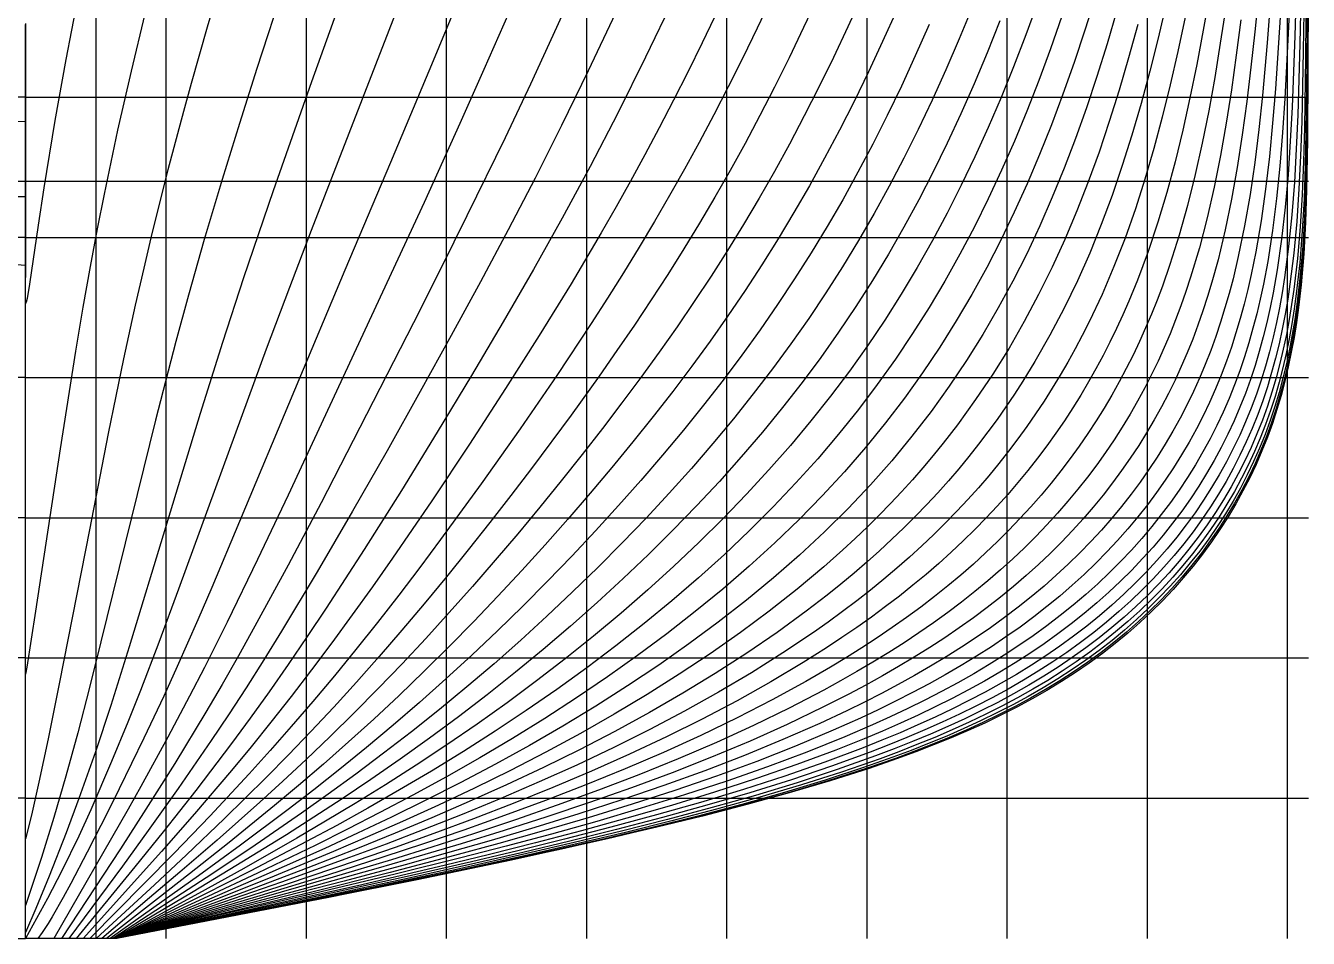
# Model space of a CAD drawing. Header units: metres. Extents: x -4575 to 4575, y 0 to 9345.
# Drawn here: x 0 to 4575, y 0 to 3255 of the extents above; entities that cross this region are included whole.
import ezdxf

# ---------------------------------------------------------------- set-up
doc = ezdxf.new("R2010")
doc.units = ezdxf.units.M

msp = doc.modelspace()

# ---------------------------------------------------------------- linework, layer by layer
at = {"layer": 'EDGES', "color": 253}
for points in [[(0, 3263.032631), (0, 3238.838562), (0, 3214.885375), (0, 3191.195818), (0, 3167.79264), (0, 3144.698589), (0, 3121.936413), (0, 3099.528862), (0, 3077.498683), (0, 3055.868626), (0, 3034.661438), (0, 3013.899868), (0, 2993.604234), (0, 2973.766582), (0, 2954.360723), (0, 2935.360162), (0, 2916.738404), (0, 2898.468956), (0, 2880.525322), (0, 2862.88101), (0, 2845.509523), (0, 2828.384369), (0, 2811.479052), (0, 2794.767078), (0, 2778.221954), (0, 2761.817184), (0, 2745.526274), (0, 2713.180057), (0, 2680.97135), (0, 2616.160625), (0, 2400.004387)], [(0, 0), (0, 0), (0, 0.810907), (0, 2.10804), (0, 4.345953), (0, 5.897881), (0, 7.781219), (0, 10.02804), (0, 12.670416), (0, 15.740418), (0, 19.270118), (0, 23.29159), (0, 27.836903), (0, 32.938131), (0, 38.627346), (0, 44.936619), (0, 51.898022), (0, 59.543628), (0, 67.905509), (0, 77.015736), (0, 86.906381), (0, 97.609517), (0, 109.157215), (0, 121.581547), (0, 134.914586), (0, 149.188403), (0, 164.43507), (0, 172.433246), (0, 180.68666), (0, 189.199324), (0, 197.975244), (0, 207.018432), (0, 216.332895), (0, 225.922643), (0, 235.791684), (0, 245.944028), (0, 256.383683), (0, 267.114659), (0, 278.140964), (0, 289.466608), (0, 301.0956), (0, 313.031948), (0, 325.279662), (0, 337.84275), (0, 350.725222), (0, 363.931087), (0, 377.464353), (0, 391.329029), (0, 405.529125), (0, 420.068586), (0, 434.947496), (0, 450.159962), (0, 465.699574), (0, 481.559922), (0, 497.734596), (0, 514.217188), (0, 531.001288), (0, 548.080486), (0, 565.448374), (0, 583.09854), (0, 601.024577), (0, 619.220073), (0, 637.678621), (0, 656.393811), (0, 675.359232), (0, 694.568476), (0, 714.015133), (0, 733.692793), (0, 753.595048), (0, 773.715487), (0, 794.047701), (0, 814.585281), (0, 835.321817), (0, 877.366119), (0, 920.129333), (0, 963.560181), (0, 1007.607388), (0, 1052.219679), (0, 1097.345777), (0, 1142.934407), (0, 1188.934293), (0, 1235.294158), (0, 1281.962728), (0, 1328.888725), (0, 1376.020876), (0, 1423.307902), (0, 1470.69853), (0, 1518.141482), (0, 1565.585483), (0, 1612.979257), (0, 1660.271529), (0, 1707.411022), (0, 1754.34646), (0, 1801.026569), (0, 1847.400071), (0, 1893.415691), (0, 1984.168183), (0, 2072.873836), (0, 2159.122445), (0, 2242.503802), (0, 2322.707285), (0, 2399.820607), (0, 2474.031066), (0, 2545.525958), (0, 2614.492582), (0, 2681.118235), (0, 2745.590213), (0, 2808.095815), (0, 2868.822337), (0, 2927.957078), (0, 2985.687334), (0, 3042.200403), (0, 3097.683583), (0, 3152.32417), (0, 3206.309461), (0, 3259.826756)], [(0, 2400.004387), (-0.249888, 2357.523295)], [(0, 2400.004387), (0, 2400.004387)], [(-0.000006, 0.000445), (0, 0), (0, 0)], [(0, 0), (0, 0)], [(0, 0), (0, 0)]]:
    msp.add_lwpolyline(points, dxfattribs=at)
at = {"layer": 'EDGES', "color": 9}
for points in [[(0, 2400.004387), (-0.249888, 2357.523295)], [(324.986485, 0), (324.909707, 0), (324.428362, 0), (323.222984, 0), (322.244826, 0), (320.960911, 0), (319.329656, 0), (317.309478, 0), (314.858795, 0), (311.936023, 0), (308.49958, 0), (304.507882, 0), (299.919781, 0), (294.729442, 0), (288.991841, 0), (282.767969, 0), (276.118815, 0), (269.10537, 0), (261.788624, 0), (254.229567, 0), (246.48919, 0), (238.628481, 0), (230.708433, 0), (222.790034, 0), (192.352591, 0), (165.948891, 0), (143.686474, 0), (125.06033, 0), (116.953046, 0), (109.561727, 0), (102.761127, 0), (96.37963, 0), (90.244344, 0), (84.182379, 0), (78.020841, 0), (74.848703, 0), (71.586838, 0), (68.213634, 0), (64.707494, 0), (61.05897, 0), (57.292905, 0), (53.440148, 0), (49.53155, 0), (45.597958, 0), (41.670223, 0), (37.779195, 0), (33.955721, 0), (30.230652, 0), (26.634838, 0), (19.954368, 0), (14.161106, 0), (1.771035, 0), (0, 0)]]:
    msp.add_lwpolyline(points, dxfattribs=at)
at = {"layer": 'FR0', "color": 80}
msp.add_lwpolyline([(0, 2912.055573), (-103.377566, 2912.800277), (-203.160044, 2915.126928), (-342.590902, 2921.354424), (-434.490653, 2927.569803), (-573.316897, 2940.491233), (-654.55632, 2950.180897), (-757.024835, 2964.811101), (-854.617329, 2981.400119), (-936.053591, 2997.344991), (-1003.465427, 3012.041689), (-1073.505113, 3028.791757), (-1133.917673, 3044.485434), (-1196.53949, 3062.009582), (-1251.833623, 3078.581086), (-1308.982275, 3096.831007), (-1412.949629, 3133.118485), (-1509.716343, 3170.757819), (-1600.097443, 3209.653197), (-1684.637444, 3249.72333), (-1763.713592, 3290.89825)], dxfattribs=at)
at = {"layer": 'FR1', "color": 80}
msp.add_lwpolyline([(0, 2644.645015), (-76.474269, 2645.05476)], dxfattribs=at)
at = {"layer": 'FR11', "color": 80}
msp.add_lwpolyline([(-25.605241, 0), (0, 0)], dxfattribs=at)
at = {"layer": 'FR12', "color": 80}
msp.add_lwpolyline([(-51.20699, 0), (0, 0)], dxfattribs=at)
at = {"layer": 'FR13', "color": 80}
msp.add_lwpolyline([(-76.69416, 0), (0, 0)], dxfattribs=at)
at = {"layer": 'FR14', "color": 80}
msp.add_lwpolyline([(-101.926653, 0), (0, 0)], dxfattribs=at)
at = {"layer": 'FR15', "color": 80}
msp.add_lwpolyline([(-126.823018, 0), (0, 0)], dxfattribs=at)
at = {"layer": 'FR16', "color": 80}
msp.add_lwpolyline([(-151.302098, 0), (0, 0)], dxfattribs=at)
at = {"layer": 'FR17', "color": 80}
msp.add_lwpolyline([(-175.258561, 0), (0, 0)], dxfattribs=at)
at = {"layer": 'FR18', "color": 80}
msp.add_lwpolyline([(-198.537687, 0), (0, 0)], dxfattribs=at)
at = {"layer": 'FR19', "color": 80}
msp.add_lwpolyline([(-220.89181, 0), (0, 0)], dxfattribs=at)
at = {"layer": 'FR2', "color": 80}
for points in [[(0, 2400.004387), (-47.436973, 2403.342813)], [(0, 2400.004387), (0, 2400.004387)]]:
    msp.add_lwpolyline(points, dxfattribs=at)
at = {"layer": 'FR20', "color": 80}
msp.add_lwpolyline([(-241.902137, 0), (0, 0)], dxfattribs=at)
at = {"layer": 'FR21', "color": 80}
msp.add_lwpolyline([(-261.041639, 0), (0, 0)], dxfattribs=at)
at = {"layer": 'FR22', "color": 80}
msp.add_lwpolyline([(-277.751193, 0), (0, 0)], dxfattribs=at)
at = {"layer": 'FR23', "color": 80}
msp.add_lwpolyline([(-291.572216, 0), (0, 0)], dxfattribs=at)
at = {"layer": 'FR24', "color": 80}
msp.add_lwpolyline([(-302.330714, 0), (0, 0)], dxfattribs=at)
at = {"layer": 'FR25', "color": 80}
msp.add_lwpolyline([(-310.229056, 0), (0, 0)], dxfattribs=at)
at = {"layer": 'FR26', "color": 80}
msp.add_lwpolyline([(-315.765247, 0), (0, 0)], dxfattribs=at)
at = {"layer": 'FR27', "color": 80}
msp.add_lwpolyline([(-319.539333, 0), (0, 0)], dxfattribs=at)
at = {"layer": 'FR28', "color": 80}
msp.add_lwpolyline([(-322.027825, 0), (0, 0)], dxfattribs=at)
at = {"layer": 'FR29', "color": 80}
msp.add_lwpolyline([(-323.575879, 0), (0, 0)], dxfattribs=at)
at = {"layer": 'FR30', "color": 80}
msp.add_lwpolyline([(-324.448032, 0), (0, 0)], dxfattribs=at)
at = {"layer": 'FR31', "color": 80}
msp.add_lwpolyline([(-324.858263, 0), (0, 0)], dxfattribs=at)
at = {"layer": 'FR32', "color": 80}
msp.add_lwpolyline([(-324.988352, 0), (0, 0)], dxfattribs=at)
at = {"layer": 'FR33', "color": 80}
msp.add_lwpolyline([(-324.999988, 0), (0, 0)], dxfattribs=at)
at = {"layer": 'FR34', "color": 80}
msp.add_lwpolyline([(-324.999988, 0), (0, 0)], dxfattribs=at)
at = {"layer": 'FR35', "color": 80}
msp.add_lwpolyline([(-324.999988, 0), (0, 0)], dxfattribs=at)
at = {"layer": 'FR36', "color": 80}
msp.add_lwpolyline([(-324.999988, 0), (0, 0)], dxfattribs=at)
at = {"layer": 'FR37', "color": 80}
msp.add_lwpolyline([(-324.999988, 0), (0, 0)], dxfattribs=at)
at = {"layer": 'FR38', "color": 80}
msp.add_lwpolyline([(-324.999988, 0), (0, 0)], dxfattribs=at)
at = {"layer": 'FR39', "color": 80}
msp.add_lwpolyline([(-324.999988, 0), (0, 0)], dxfattribs=at)
at = {"layer": 'FR40', "color": 80}
for points in [[(4574.200782, 3361.320615), (4572.078562, 2846.630457), (4568.990927, 2669.261099), (4564.86637, 2554.083485), (4558.409346, 2441.297079), (4549.037379, 2330.847293), (4539.745075, 2249.510548), (4532.335904, 2195.987847), (4523.870352, 2143.018628), (4514.275599, 2090.596086), (4503.478843, 2038.713404), (4491.407272, 1987.363775), (4477.988078, 1936.54039), (4463.148448, 1886.236444), (4446.815586, 1836.445125), (4428.92402, 1787.162901), (4409.457154, 1738.407956), (4388.418339, 1690.20733), (4365.810971, 1642.588094), (4341.638436, 1595.577324), (4315.904154, 1549.202082), (4288.611525, 1503.489437), (4259.763946, 1458.46646), (4229.364814, 1414.160221), (4197.417528, 1370.597788), (4163.925483, 1327.80623), (4128.892076, 1285.812614), (4092.32072, 1244.644001), (4054.21481, 1204.327458), (4014.577759, 1164.890042), (3973.412965, 1126.358821), (3930.723809, 1088.760862), (3886.513686, 1052.12323), (3840.786009, 1016.472982), (3793.544211, 981.837173), (3744.791655, 948.242876), (3694.53168, 915.715631), (3642.766289, 884.245955), (3589.496171, 853.789338), (3534.721958, 824.299749), (3478.444245, 795.731167), (3420.663647, 768.037567), (3361.380777, 741.172924), (3300.59625, 715.091217), (3238.310682, 689.746421), (3174.524685, 665.092516), (3109.238901, 641.083483), (3008.499394, 606.178387), (2868.936521, 561.465782), (2723.385494, 518.504277), (2571.851201, 476.925686), (2414.338506, 436.361803), (2250.866314, 396.448475), (2082.29803, 357.066659), (1910.806084, 318.477262), (1738.675524, 280.973873), (1401.638883, 210.399527), (1089.469137, 147.692656), (324.999988, 0)], [(324.999988, 0), (0, 0)]]:
    msp.add_lwpolyline(points, dxfattribs=at)
at = {"layer": 'FR41', "color": 80}
for points in [[(4573.938496, 3370.224527), (4571.201059, 2852.53569), (4567.769855, 2674.358878), (4563.393598, 2558.729273), (4556.673061, 2445.556823), (4547.031102, 2334.784541), (4537.535291, 2253.246075), (4529.991236, 2199.607411), (4521.392191, 2146.536715), (4511.666027, 2094.026841), (4500.740615, 2042.070648), (4488.543791, 1990.661059), (4475.003427, 1939.790935), (4460.047399, 1889.453139), (4443.603571, 1839.640554), (4425.607017, 1790.349203), (4406.040744, 1741.595968), (4384.907348, 1693.406194), (4362.209503, 1645.805229), (4337.949815, 1598.818506), (4312.130924, 1552.471415), (4284.755486, 1506.789323), (4255.82616, 1461.797597), (4225.345586, 1417.521624), (4193.316406, 1373.98679), (4159.741258, 1331.218479), (4124.622802, 1289.242053), (4087.963678, 1248.082895), (4049.766524, 1207.766385), (4010.033981, 1168.317904), (3968.768686, 1129.762831), (3925.9733, 1092.126522), (3881.650462, 1055.434356), (3835.80281, 1019.71171), (3788.43303, 984.983919), (3739.543716, 951.276404), (3689.137505, 918.613102), (3637.21709, 886.984813), (3583.785117, 856.349276), (3528.844207, 826.662815), (3472.397005, 797.881733), (3414.446189, 769.96232), (3354.994409, 742.860886), (3294.044286, 716.533755), (3231.598467, 690.937238), (3167.659634, 666.027631), (3102.230436, 641.761251), (3001.297989, 606.472168), (2861.529847, 561.263607), (2715.847904, 517.841594), (2564.273312, 475.856616), (2406.827177, 434.959142), (2243.544403, 394.803494), (2075.290711, 355.277537), (1904.219665, 316.631154), (1732.59563, 279.145358), (1396.746274, 208.77958), (1085.85862, 146.428449), (611.241081, 54.734791), (324.999988, 0)], [(324.999988, 0), (0, 0)]]:
    msp.add_lwpolyline(points, dxfattribs=at)
at = {"layer": 'FR42', "color": 80}
for points in [[(4573.321369, 3382.752381), (4571.944835, 3110.319839), (4569.691855, 2862.074689), (4565.776811, 2683.109298), (4561.048897, 2567.048277), (4553.962118, 2453.516226), (4543.946836, 2342.452847), (4534.170841, 2260.739193), (4526.441687, 2207.003457), (4517.659982, 2153.851014), (4507.754519, 2101.274348), (4496.654091, 2049.265943), (4484.287513, 1997.818248), (4470.583605, 1946.923717), (4455.471097, 1896.574948), (4438.878831, 1846.76436), (4420.742657, 1797.48739), (4401.045069, 1748.759413), (4379.787713, 1700.603745), (4356.972271, 1653.043761), (4332.600373, 1606.102912), (4306.673703, 1559.80457), (4279.193917, 1514.172146), (4250.162671, 1469.229049), (4219.581622, 1424.998686), (4187.452454, 1381.504424), (4153.776794, 1338.769706), (4118.556355, 1296.817857), (4081.792823, 1255.672238), (4043.487793, 1215.356325), (4003.642949, 1175.893478), (3962.260009, 1137.307014), (3919.340595, 1099.620368), (3874.886361, 1062.856934), (3828.898962, 1027.040106), (3781.380084, 992.19324), (3732.33138, 958.33973), (3681.754614, 925.501592), (3629.653193, 893.669981), (3576.032204, 862.805156), (3520.896807, 832.866036), (3464.252128, 803.811573), (3406.103368, 775.600658), (3346.455729, 748.192189), (3285.31434, 721.545124), (3222.684366, 695.618394), (3158.570972, 670.370931), (3092.979322, 645.761665), (2991.831397, 609.954561), (2851.841952, 564.062088), (2706.032491, 519.98318), (2554.444266, 477.389294), (2397.118469, 435.951864), (2234.109779, 395.345978), (2066.286524, 355.468522), (1895.778278, 316.560195), (1724.823145, 278.891244), (1390.524949, 208.352391), (1081.29828, 146.013822), (324.999988, 0)], [(324.999988, 0), (0, 0)]]:
    msp.add_lwpolyline(points, dxfattribs=at)
at = {"layer": 'FR43', "color": 80}
for points in [[(4571.534271, 3398.919182), (4569.578124, 3124.865971), (4566.560684, 2875.31289), (4563.859318, 2754.821926), (4559.625172, 2637.032442), (4553.29829, 2521.879954), (4544.318695, 2409.300046), (4532.126405, 2299.228363), (4524.650504, 2245.11301), (4516.161437, 2191.600604), (4506.589208, 2138.683113), (4495.863824, 2086.352509), (4483.915214, 2034.600887), (4470.673621, 1983.419857), (4456.068742, 1932.80188), (4440.030911, 1882.738455), (4422.490252, 1833.222222), (4403.40365, 1784.255673), (4382.767798, 1735.858988), (4360.583399, 1688.053042), (4336.850766, 1640.859251), (4311.570504, 1594.298634), (4284.742994, 1548.39251), (4256.368806, 1503.161942), (4226.44833, 1458.628235), (4194.982153, 1414.812427), (4161.97063, 1371.735862), (4127.414394, 1329.419515), (4091.313789, 1287.884736), (4053.669373, 1247.152594), (4014.481612, 1207.244275), (3973.750927, 1168.181017), (3931.477894, 1129.983866), (3887.662888, 1092.674113), (3842.306514, 1056.272769), (3795.409082, 1020.801196), (3746.971307, 986.28029), (3696.993339, 952.731582), (3645.477273, 920.16595), (3592.429542, 888.555405), (3537.858462, 857.861417), (3481.771795, 828.046018), (3424.177861, 799.070711), (3365.084281, 770.897637), (3304.499534, 743.488196), (3242.431205, 716.804535), (3178.887714, 690.808141), (3113.876779, 665.461033), (3047.406689, 640.724829), (2910.120627, 592.932652), (2767.09372, 547.125984), (2618.389996, 502.999249), (2464.073529, 460.246793), (2304.208227, 418.56296), (2139.064922, 377.696656), (1970.287765, 337.760646), (1800.082047, 299.015847), (1546.922244, 243.703936), (1224.973519, 176.563275), (937.03663, 118.891675), (700.770996, 72.779889), (324.999988, 0)], [(324.999988, 0), (0, 0)]]:
    msp.add_lwpolyline(points, dxfattribs=at)
at = {"layer": 'FR44', "color": 80}
for points in [[(4567.695588, 3418.673896), (4564.847356, 3143.065504), (4560.739699, 2892.258286), (4557.429224, 2771.278581), (4552.558857, 2653.086155), (4545.580517, 2537.611302), (4535.946111, 2424.784401), (4523.107542, 2314.535902), (4515.31542, 2260.356835), (4506.516728, 2206.796312), (4496.642962, 2153.845655), (4485.625616, 2101.496186), (4473.396192, 2049.739232), (4459.886191, 1998.566118), (4445.027119, 1947.968174), (4428.750486, 1897.936729), (4410.988102, 1848.463433), (4391.697294, 1799.549528), (4370.873375, 1751.213057), (4348.515879, 1703.472342), (4324.623533, 1656.346685), (4299.195818, 1609.854478), (4272.231492, 1564.014979), (4243.730048, 1518.846569), (4213.690243, 1474.368497), (4182.111517, 1430.599207), (4148.992727, 1387.557819), (4114.333173, 1345.262938), (4078.131879, 1303.733485), (4040.387959, 1262.988267), (4001.100622, 1223.045989), (3960.268805, 1183.925655), (3917.891868, 1145.645793), (3873.968626, 1108.225537), (3828.498514, 1071.683336), (3781.480328, 1036.038333), (3732.913514, 1001.30898), (3682.79681, 967.51447), (3631.131749, 934.664177), (3577.926907, 902.73241), (3523.193877, 871.683482), (3466.943228, 841.482689), (3409.186492, 812.094448), (3349.934355, 783.483933), (3289.198282, 755.615659), (3226.988889, 728.454841), (3163.317624, 701.966029), (3098.195438, 676.114174), (3031.633405, 650.864127), (2894.234085, 602.028875), (2751.208204, 555.179124), (2602.644242, 510.033727), (2448.630595, 466.311522), (2289.255553, 423.731313), (2124.808151, 382.063535), (1956.912819, 341.422134), (1787.738551, 302.061221), (1536.328086, 245.977226), (1216.900807, 178.054292), (931.438628, 119.831438), (324.999988, 0)], [(324.999988, 0), (0, 0)]]:
    msp.add_lwpolyline(points, dxfattribs=at)
at = {"layer": 'FR45', "color": 80}
for points in [[(4560.949636, 3441.927018), (4556.800328, 3164.858008), (4551.194175, 2912.879436), (4547.073541, 2791.458095), (4541.370899, 2672.912055), (4533.552292, 2557.165059), (4523.083754, 2444.140943), (4509.431334, 2333.763619), (4501.244318, 2279.543744), (4492.061115, 2225.957063), (4481.814994, 2172.994078), (4470.439226, 2120.645297), (4457.867088, 2068.901229), (4444.031861, 2017.752383), (4428.866829, 1967.189271), (4412.305285, 1917.202405), (4394.280736, 1867.782656), (4374.751243, 1818.929697), (4353.710674, 1770.659265), (4331.156808, 1722.987581), (4307.087064, 1675.931253), (4281.499589, 1629.506124), (4254.391333, 1583.729289), (4225.760403, 1538.616633), (4195.604056, 1494.184922), (4163.920085, 1450.450363), (4130.706033, 1407.429419), (4095.959467, 1365.138522), (4059.678058, 1323.593996), (4021.859374, 1282.812265), (3982.501084, 1242.809647), (3941.600611, 1203.602706), (3899.15587, 1165.207507), (3855.163962, 1127.640928), (3809.623065, 1090.918775), (3762.530185, 1055.058006), (3713.883468, 1020.074472), (3663.68002, 985.985024), (3611.92063, 952.79758), (3558.616282, 920.488584), (3503.781621, 889.025618), (3447.430144, 858.377275), (3389.576578, 828.511093), (3330.234898, 799.395264), (3269.419269, 770.997822), (3207.143855, 743.286808), (3143.42282, 716.230267), (3078.270326, 689.796245), (3011.700534, 663.952795), (2874.365684, 613.909826), (2731.531492, 565.845812), (2583.311106, 519.50522), (2429.817573, 474.632504), (2271.163814, 430.97209), (2107.657233, 388.317073), (1940.899052, 346.784427), (1773.01847, 306.623155), (1606.146081, 268.082655), (1362.389657, 213.856012), (1060.801121, 149.552357), (801.610383, 96.216918), (466.664536, 28.576378), (324.999988, 0)], [(324.999988, 0), (0, 0)]]:
    msp.add_lwpolyline(points, dxfattribs=at)
at = {"layer": 'FR46', "color": 80}
for points in [[(4550.488139, 3468.555159), (4544.538069, 3190.147726), (4536.948157, 2937.108223), (4531.783306, 2815.304171), (4525.022996, 2696.464054), (4516.149635, 2580.503524), (4504.64564, 2467.338333), (4489.993467, 2356.884317), (4481.325099, 2302.647712), (4471.675631, 2249.05737), (4460.980397, 2196.102777), (4449.174721, 2143.773436), (4436.193949, 2092.058838), (4421.973417, 2040.948488), (4406.448487, 1990.431877), (4389.554505, 1940.498513), (4371.226986, 1891.138265), (4351.42481, 1842.3492), (4330.140035, 1794.144999), (4307.369446, 1746.538911), (4283.108178, 1699.545734), (4257.353073, 1653.178673), (4230.099258, 1607.452529), (4201.34339, 1562.38068), (4171.080931, 1517.977604), (4139.308112, 1474.257071), (4106.020746, 1431.233228), (4071.214959, 1388.919932), (4034.886587, 1347.331302), (3997.031636, 1306.481296), (3957.64609, 1266.38389), (3916.725822, 1227.053155), (3874.266977, 1188.502917), (3830.265163, 1150.747474), (3784.716816, 1113.800394), (3737.617268, 1077.67621), (3688.963141, 1042.388333), (3638.749707, 1007.951338), (3586.976944, 974.371681), (3533.658281, 941.627914), (3478.810867, 909.691322), (3422.451833, 878.533212), (3364.598331, 848.124883), (3305.267492, 818.437655), (3244.476667, 789.442698), (3182.242396, 761.111772), (3118.582635, 733.415628), (3053.513673, 706.326186), (2987.053527, 679.8142), (2850.026426, 628.409137), (2707.638084, 578.971358), (2560.025925, 531.271376), (2407.326514, 485.080131), (2249.676514, 440.168397), (2087.400549, 396.352773), (1922.073975, 353.754731), (1755.781939, 312.620243), (1590.611806, 273.195315), (1349.526236, 217.801484), (1051.489934, 152.221787), (795.522565, 97.906126), (324.999988, 0)], [(324.999988, 0), (0, 0)]]:
    msp.add_lwpolyline(points, dxfattribs=at)
at = {"layer": 'FR47', "color": 80}
for points in [[(4535.569036, 3498.404933), (4527.23565, 3218.806835), (4517.106961, 2964.842489), (4510.63421, 2842.7255), (4502.564694, 2723.660104), (4492.399413, 2607.552149), (4479.639408, 2494.307586), (4463.785784, 2383.832447), (4449.565142, 2302.737193), (4438.858401, 2249.490024), (4427.097621, 2196.882488), (4414.220568, 2144.90277), (4400.164888, 2093.539178), (4384.868368, 2042.779899), (4368.268673, 1992.613239), (4350.303472, 1943.027503), (4330.91603, 1894.013144), (4310.085682, 1845.575802), (4287.806532, 1797.727265), (4264.072733, 1750.479336), (4238.878878, 1703.843452), (4212.218985, 1657.831529), (4184.087068, 1612.455482), (4154.477436, 1567.72698), (4123.384548, 1523.657566), (4090.802567, 1480.259023), (4056.725507, 1437.543251), (4021.147825, 1395.521785), (3984.063533, 1354.206519), (3945.466935, 1313.609104), (3905.352333, 1273.741189), (3863.713878, 1234.614543), (3820.545718, 1196.240932), (3775.842147, 1158.632006), (3729.597451, 1121.799416), (3681.805767, 1085.754933), (3632.461087, 1050.510441), (3581.558368, 1016.076712), (3529.104597, 982.446945), (3475.118942, 949.596643), (3419.621537, 917.500221), (3362.632228, 886.132324), (3304.170582, 855.467797), (3244.256867, 825.480996), (3182.910438, 796.146917), (3120.15192, 767.439702), (3056.000516, 739.334449), (2990.476279, 711.805689), (2889.659335, 671.538038), (2750.617385, 619.629005), (2606.44149, 569.570007), (2457.290256, 521.158494), (2303.322144, 474.191918), (2144.707052, 428.470462), (1982.311773, 383.960028), (1818.083565, 340.883361), (1654.062801, 299.485156), (1492.290098, 260.009977), (1183.65282, 187.806384), (908.502863, 126.227117), (683.17631, 77.225753), (324.999988, 0)], [(324.999988, 0), (0, 0)]]:
    msp.add_lwpolyline(points, dxfattribs=at)
at = {"layer": 'FR48', "color": 80}
for points in [[(4515.531863, 3531.297377), (4504.159223, 3250.679344), (4490.875598, 2995.949411), (4482.805603, 2873.598913), (4473.152915, 2754.385181), (4461.439322, 2638.202388), (4447.186685, 2524.944812), (4429.916967, 2414.506808), (4414.69706, 2333.465254), (4403.35871, 2280.263684), (4390.997514, 2227.707451), (4377.553552, 2175.783542), (4362.967075, 2124.478807), (4347.178517, 2073.779959), (4330.128149, 2023.673848), (4311.756255, 1974.14732), (4292.00832, 1925.189291), (4270.862834, 1876.803615), (4248.312622, 1828.99958), (4224.350016, 1781.786896), (4198.966981, 1735.175551), (4172.156217, 1689.174975), (4143.910063, 1643.794872), (4114.220855, 1599.044941), (4083.081306, 1554.934605), (4050.483754, 1511.473558), (4016.420351, 1468.671627), (3980.883621, 1426.538364), (3943.865898, 1385.083452), (3905.359885, 1344.316304), (3865.357727, 1304.246739), (3823.851933, 1264.884301), (3780.834827, 1226.238672), (3736.298727, 1188.31953), (3690.23613, 1151.136424), (3642.639348, 1114.699035), (3593.500866, 1079.016918), (3542.813786, 1044.098978), (3490.585168, 1009.939148), (3436.836576, 976.516023), (3381.590368, 943.807425), (3324.868896, 911.791196), (3266.694168, 880.445413), (3207.088364, 849.748041), (3146.07383, 819.676949), (3083.672575, 790.21022), (3019.9071, 761.325642), (2921.749034, 719.042433), (2786.303624, 664.497071), (2645.800113, 611.884439), (2500.415833, 561.028532), (2350.327958, 511.753376), (2195.71348, 463.883002), (2036.924165, 417.282042), (1875.474985, 372.085181), (1713.355623, 328.537133), (1552.557548, 286.882719), (1318.19416, 228.487142), (1028.925852, 159.537139), (324.999988, 0)], [(324.999988, 0), (0, 0)]]:
    msp.add_lwpolyline(points, dxfattribs=at)
at = {"layer": 'FR49', "color": 80}
for points in [[(4474.676242, 3285.589959), (4457.569612, 3030.27382), (4447.591555, 2907.777498), (4436.063186, 2788.499229), (4422.529226, 2672.319522), (4406.534502, 2559.11898), (4387.623981, 2448.778273), (4371.253857, 2367.827823), (4359.192341, 2314.692445), (4346.146262, 2262.204787), (4332.058529, 2210.350144), (4316.872264, 2159.11366), (4300.531029, 2108.480169), (4282.97798, 2058.434809), (4264.155837, 2008.963027), (4244.012988, 1960.051688), (4222.527253, 1911.702861), (4199.689269, 1863.924254), (4175.48994, 1816.723435), (4149.919049, 1770.108742), (4122.96751, 1724.087737), (4094.626015, 1678.668133), (4064.884804, 1633.85795), (4033.734573, 1589.664895), (4001.16579, 1546.096827), (3967.168924, 1503.161602), (3931.734896, 1460.866768), (3894.853944, 1419.220331), (3856.516532, 1378.230139), (3816.71357, 1337.903742), (3775.435513, 1298.24899), (3732.672588, 1259.273878), (3688.415468, 1220.986106), (3642.654599, 1183.393521), (3595.380637, 1146.503829), (3546.584017, 1110.324881), (3496.256083, 1074.863839), (3444.403841, 1040.11536), (3391.050817, 1006.061059), (3336.221025, 972.682135), (3279.938477, 939.959797), (3222.227589, 907.875017), (3163.112358, 876.409034), (3102.61638, 845.543321), (3040.763859, 815.258995), (2977.578983, 785.537196), (2880.356274, 741.968074), (2746.286315, 685.67002), (2607.31956, 631.284335), (2463.647591, 578.661308), (2315.462175, 527.65109), (2162.954868, 478.103855), (2006.485636, 429.908067), (1847.535519, 383.20668), (1688.043359, 338.246218), (1529.948811, 295.273639), (1299.673579, 235.081006), (1015.649265, 164.080981), (772.162271, 105.465158), (324.999988, 0)], [(324.999988, 0), (0, 0)]]:
    msp.add_lwpolyline(points, dxfattribs=at)
at = {"layer": 'FR50', "color": 80}
for points in [[(4448.667601, 3459.264133), (4428.192237, 3193.546829), (4411.132137, 3005.861812), (4398.244276, 2884.969467), (4383.642628, 2767.304279), (4366.896848, 2652.731246), (4347.576744, 2541.115437), (4325.252299, 2432.321965), (4306.278618, 2352.498008), (4292.46692, 2300.093692), (4277.662455, 2248.319078), (4261.811459, 2197.157362), (4244.860433, 2146.591571), (4226.755641, 2096.604899), (4207.443355, 2047.180536), (4186.874194, 1998.303732), (4165.025363, 1949.974907), (4141.885912, 1902.200023), (4117.444142, 1854.985565), (4091.688888, 1808.337676), (4064.608723, 1762.262666), (4036.192493, 1716.766672), (4006.428777, 1671.856), (3975.305889, 1627.537119), (3942.812944, 1583.815992), (3908.938258, 1540.699084), (3873.670414, 1498.192688), (3836.998258, 1456.302929), (3798.91037, 1415.036097), (3759.395589, 1374.39832), (3718.442748, 1334.395727), (3676.039896, 1295.034926), (3632.175862, 1256.322044), (3586.839465, 1218.263209), (3540.019263, 1180.864713), (3491.703809, 1144.132842), (3441.882667, 1108.073284), (3390.562507, 1072.681511), (3337.768102, 1037.942204), (3283.524981, 1003.839601), (3227.85842, 970.358094), (3170.793466, 937.482209), (3112.355634, 905.196212), (3052.57065, 873.484264), (2991.463321, 842.331038), (2929.059355, 811.720721), (2833.077276, 766.789252), (2700.798887, 708.635461), (2563.788928, 652.373074), (2422.249554, 597.877615), (2276.382699, 545.024697), (2126.390044, 493.689993), (1972.635587, 443.785356), (1816.564123, 395.462958), (1660.061882, 348.972725), (1505.015845, 304.564999), (1353.314449, 262.489516), (1136.164999, 204.295369), (875.969015, 137.195264), (324.999988, 0)], [(324.999988, 0), (0, 0)]]:
    msp.add_lwpolyline(points, dxfattribs=at)
at = {"layer": 'FR51', "color": 80}
for points in [[(4396.875708, 3363.401203), (4383.88273, 3233.47463), (4370.250823, 3107.401406), (4355.592907, 2984.847356), (4339.504702, 2865.660459), (4321.58205, 2749.688809), (4301.42095, 2636.780576), (4278.617579, 2526.78398), (4252.768316, 2419.547259), (4231.139555, 2340.839763), (4215.558805, 2289.151292), (4198.989486, 2238.067579), (4181.381117, 2187.569711), (4162.684384, 2137.63805), (4142.848271, 2088.25404), (4121.825627, 2039.401243), (4099.593993, 1991.077989), (4076.140045, 1943.28921), (4051.450198, 1896.040037), (4025.51146, 1849.335236), (3998.310552, 1803.179751), (3969.834496, 1757.578342), (3940.070316, 1712.53577), (3909.004143, 1668.057332), (3876.622704, 1624.147959), (3842.91333, 1580.812227), (3807.862748, 1538.055067), (3771.457096, 1495.881758), (3733.6837, 1454.296873), (3694.529581, 1413.305164), (3653.98117, 1372.911729), (3612.025194, 1333.121487), (3568.64838, 1293.939356), (3523.837735, 1255.370086), (3477.579976, 1217.418599), (3429.861539, 1180.08997), (3380.670516, 1143.388433), (3330.0133, 1107.310187), (3277.915158, 1071.843075), (3224.402175, 1036.974579), (3169.5007, 1002.692043), (3113.236806, 968.98297), (3055.63682, 935.834732), (2996.72655, 903.234984), (2936.532313, 871.171113), (2843.891219, 824.052452), (2716.120393, 762.986173), (2583.684489, 703.838295), (2446.792202, 646.509136), (2305.65197, 590.899157), (2160.471947, 536.908932), (2011.469998, 484.441302), (1859.465641, 433.530511), (1706.211468, 384.414298), (1553.540678, 337.347668), (1403.286914, 292.585388), (1257.284317, 250.382003), (985.371848, 174.669141), (752.486869, 112.24195), (324.999988, 0)], [(324.999988, 0), (0, 0)]]:
    msp.add_lwpolyline(points, dxfattribs=at)
at = {"layer": 'FR52', "color": 80}
for points in [[(4334.330095, 3275.548721), (4317.982359, 3149.430784), (4300.663366, 3026.918382), (4281.995881, 2907.841963), (4261.602804, 2792.032077), (4239.107198, 2679.319344), (4214.132307, 2569.534423), (4186.301577, 2462.507992), (4155.238657, 2358.070724), (4138.377572, 2306.770108), (4120.567402, 2256.053276), (4101.760517, 2205.899446), (4081.911872, 2156.286275), (4060.972364, 2107.194149), (4038.90892, 2058.610132), (4015.703525, 2010.537509), (3991.342088, 1962.9794), (3965.808796, 1915.939941), (3939.089554, 1869.422261), (3911.168059, 1823.430778), (3882.03114, 1777.968088), (3851.661592, 1733.039127), (3820.046728, 1688.646217), (3787.169395, 1644.794253), (3753.016238, 1601.485946), (3717.570854, 1558.725751), (3680.819624, 1516.516533), (3642.746034, 1474.862802), (3603.336854, 1433.767202), (3562.575325, 1393.234373), (3520.447904, 1353.267138), (3476.938474, 1313.869762), (3432.032744, 1275.045489), (3385.715234, 1236.798221), (3337.971331, 1199.131375), (3288.792574, 1162.046604), (3238.199149, 1125.536287), (3186.217226, 1089.591127), (3132.873818, 1054.201383), (3078.195331, 1019.357641), (3022.208396, 985.050376), (2964.939821, 951.269981), (2906.415795, 918.007171), (2846.663737, 885.252046), (2723.578724, 821.228536), (2595.898404, 759.123274), (2463.834468, 698.861119), (2327.598764, 640.366899), (2187.402809, 583.565612), (2043.457758, 528.382394), (1896.125436, 474.774919), (1746.771761, 422.916493), (1597.172607, 373.068162), (1449.105721, 325.490877), (1304.348586, 280.44563), (1097.31012, 218.194995), (849.449321, 146.485926), (646.861607, 89.588509), (324.999988, 0)], [(324.999988, 0), (0, 0)]]:
    msp.add_lwpolyline(points, dxfattribs=at)
at = {"layer": 'FR53', "color": 80}
for points in [[(4280.221265, 3319.474899), (4261.002576, 3193.331887), (4240.87792, 3070.877709), (4219.497366, 2951.925191), (4196.511124, 2836.287251), (4171.569561, 2723.776863), (4144.32322, 2614.207042), (4114.422832, 2507.390814), (4081.519313, 2403.141205), (4054.660481, 2326.526157), (4035.634742, 2276.153946), (4015.662024, 2226.318202), (3994.698648, 2176.995612), (3972.703883, 2128.165148), (3949.6543, 2079.822317), (3925.532505, 2031.969955), (3900.321806, 1984.610526), (3874.005515, 1937.746491), (3846.567749, 1891.379857), (3817.990924, 1845.513595), (3788.258377, 1800.150151), (3757.354332, 1755.291478), (3725.261325, 1710.940471), (3691.962696, 1667.099575), (3657.441785, 1623.771233), (3621.68228, 1580.957694), (3584.667524, 1538.661399), (3546.380864, 1496.884784), (3506.80531, 1455.630467), (3465.924221, 1414.900873), (3423.720954, 1374.698421), (3380.179202, 1335.025353), (3335.282318, 1295.884087), (3289.01334, 1257.277211), (3241.356534, 1219.206944), (3192.31719, 1181.671086), (3141.921288, 1144.663202), (3090.195082, 1108.177002), (3037.165751, 1072.205723), (2982.859843, 1036.742935), (2927.304199, 1001.782062), (2870.525354, 967.316696), (2783.122497, 916.533282), (2662.553529, 850.495766), (2537.571642, 786.324079), (2408.391074, 723.966305), (2275.223796, 663.37167), (2138.281966, 604.489335), (1997.777308, 547.268646), (1854.066533, 491.689912), (1708.473087, 437.93835), (1562.715161, 386.282519), (1418.512579, 336.990937), (1277.585841, 290.331802), (1076.102189, 225.86531), (834.990105, 151.623042), (324.999988, 0)], [(324.999988, 0), (0, 0)]]:
    msp.add_lwpolyline(points, dxfattribs=at)
at = {"layer": 'FR54', "color": 80}
for points in [[(4222.153989, 3364.996828), (4199.9598, 3238.825965), (4176.933471, 3116.424007), (4152.752085, 2997.58667), (4127.092855, 2882.109745), (4099.633138, 2769.789074), (4070.050451, 2660.420535), (4038.022472, 2553.80002), (4003.227043, 2449.723423), (3965.342164, 2347.986634), (3934.707269, 2273.09684), (3913.150952, 2223.795177), (3890.64365, 2174.966075), (3867.161065, 2126.603923), (3842.685053, 2078.709879), (3817.197491, 2031.285118), (3790.680261, 1984.330817), (3763.114886, 1937.848346), (3734.483615, 1891.838677), (3704.768341, 1846.302981), (3673.950598, 1801.242621), (3642.012287, 1756.658761), (3608.935674, 1712.552365), (3574.702307, 1668.924789), (3539.294099, 1625.777186), (3502.692969, 1583.110707), (3464.880486, 1540.926687), (3425.838583, 1499.226266), (3385.549547, 1458.01039), (3343.995312, 1417.280196), (3301.157475, 1377.036992), (3257.017988, 1337.281897), (3211.558471, 1298.016198), (3164.762153, 1259.240725), (3116.63354, 1220.954125), (3067.198089, 1183.153027), (3016.482186, 1145.833969), (2964.512538, 1108.993328), (2911.315833, 1072.627501), (2856.919046, 1036.732752), (2773.130737, 983.766725), (2657.459314, 914.761946), (2537.463877, 847.579191), (2413.356254, 782.190902), (2285.347875, 718.569805), (2153.649726, 656.688901), (2018.472306, 596.521437), (1880.034526, 538.042752), (1739.091836, 481.341029), (1597.232101, 426.679017), (1456.115212, 374.33419), (1317.401602, 324.583726), (1182.752316, 277.704515), (932.294187, 193.666126), (718.042153, 124.429368), (553.156658, 72.166844), (324.999988, 0)], [(324.999988, 0), (0, 0)]]:
    msp.add_lwpolyline(points, dxfattribs=at)
at = {"layer": 'FR55', "color": 80}
for points in [[(4135.451879, 3285.650949), (4109.47706, 3163.271373), (4082.453742, 3044.517059), (4054.085243, 2929.167826), (4024.075005, 2817.003535), (3992.126599, 2707.804081), (3957.943728, 2601.349373), (3921.230228, 2497.419332), (3881.690054, 2395.793876), (3839.027276, 2296.252924), (3792.953007, 2198.587173), (3768.567901, 2150.426544), (3743.259204, 2102.712702), (3717.005696, 2055.446439), (3689.789971, 2008.626475), (3661.590597, 1962.253709), (3632.390319, 1916.326787), (3602.167577, 1870.846667), (3570.905312, 1825.8119), (3538.581676, 1781.223592), (3505.180095, 1737.080038), (3470.678386, 1693.382514), (3435.059902, 1650.129362), (3398.302929, 1607.3216), (3360.390078, 1564.957963), (3321.299926, 1523.039304), (3281.016094, 1481.563837), (3239.516677, 1440.532651), (3196.783557, 1399.944866), (3152.797015, 1359.800422), (3107.538226, 1320.098798), (3060.995091, 1280.839856), (3013.186752, 1242.022794), (2964.138629, 1203.647421), (2913.878784, 1165.712229), (2862.431569, 1128.217571), (2809.824575, 1091.162197), (2701.234167, 1018.368014), (2588.317329, 947.32527), (2471.283489, 878.029856), (2350.341682, 810.477985), (2225.700483, 744.666196), (2097.567957, 680.591348), (1966.151601, 618.250593), (1831.666883, 557.643139), (1694.843986, 498.875958), (1557.211783, 442.222655), (1420.36829, 387.970864), (1285.912086, 336.407908), (1155.442396, 287.820803), (912.862928, 200.720827), (705.437425, 128.961886), (545.838348, 74.795625), (324.999988, 0)], [(324.999988, 0), (0, 0)]]:
    msp.add_lwpolyline(points, dxfattribs=at)
at = {"layer": 'FR56', "color": 80}
for points in [[(4068.048535, 3333.553601), (4039.130664, 3211.140038), (4009.273942, 3092.410457), (3978.206231, 2977.130574), (3945.655485, 2865.066144), (3911.349757, 2755.982949), (3875.017193, 2649.646791), (3836.386035, 2545.823488), (3795.184609, 2444.278861), (3751.141318, 2344.778741), (3703.990028, 2247.099784), (3653.527493, 2151.144489), (3599.59102, 2056.896538), (3556.761208, 1987.322135), (3527.038102, 1941.464903), (3496.355459, 1896.02605), (3464.692798, 1851.003824), (3432.030385, 1806.396088), (3398.34738, 1762.201275), (3363.624931, 1718.416791), (3327.840357, 1675.042024), (3290.975812, 1632.073854), (3253.010003, 1589.510945), (3213.922882, 1547.351316), (3173.694764, 1505.592796), (3132.304548, 1464.233935), (3089.73293, 1423.272361), (3045.959551, 1382.706235), (3000.965365, 1342.533623), (2954.753128, 1302.754756), (2907.347397, 1263.372036), (2858.774347, 1224.387629), (2783.782271, 1166.663127), (2679.948708, 1091.112985), (2571.909851, 1017.199061), (2459.871582, 944.940836), (2344.038365, 874.358591), (2224.616657, 805.471843), (2101.810292, 738.301431), (1975.823057, 672.868286), (1846.858068, 609.193666), (1715.246112, 547.325925), (1582.171105, 487.491759), (1449.165431, 429.990318), (1317.763031, 375.120635), (1189.498727, 323.181325), (1006.343748, 251.419872), (787.455352, 168.777092), (608.776653, 103.218702), (324.999988, 0)], [(324.999988, 0), (0, 0)]]:
    msp.add_lwpolyline(points, dxfattribs=at)
at = {"layer": 'FR57', "color": 80}
for points in [[(3966.52847, 3259.7381), (3933.902957, 3140.944203), (3900.198485, 3025.645835), (3865.165173, 2913.597366), (3828.553202, 2804.553193), (3790.11281, 2698.267732), (3749.594291, 2594.495417), (3706.747989, 2492.990693), (3661.324286, 2393.508014), (3613.07775, 2295.812429), (3561.811216, 2199.792036), (3507.358648, 2105.414328), (3449.554534, 2012.648118), (3388.233411, 1921.462213), (3323.229895, 1831.825385), (3271.960642, 1765.59585), (3236.5445, 1721.910526), (3200.115224, 1678.594655), (3162.651621, 1635.644598), (3124.13324, 1593.056333), (3084.539992, 1550.825653), (3043.850384, 1508.949058), (3002.04471, 1467.422139), (2959.101872, 1426.241187), (2915.002095, 1385.402488), (2846.697035, 1324.788072), (2751.727296, 1245.199253), (2652.491038, 1167.055309), (2549.190272, 1090.399251), (2442.026708, 1015.274386), (2331.201662, 941.724369), (2216.915975, 869.793234), (2099.369929, 799.52542), (1978.763171, 730.965764), (1855.294636, 664.15949), (1729.170306, 599.153821), (1601.065302, 536.095079), (1472.382977, 475.282675), (1344.589778, 417.028869), (1219.152757, 361.645577), (1097.539667, 309.44438), (871.660141, 215.832997), (678.708546, 138.681379), (530.319494, 80.433406), (324.999988, 0)], [(324.999988, 0), (0, 0)]]:
    msp.add_lwpolyline(points, dxfattribs=at)
at = {"layer": 'FR58', "color": 80}
for points in [[(3892.179636, 3308.792103), (3856.908011, 3189.813486), (3820.683842, 3074.378628), (3783.276271, 2962.234136), (3744.454465, 2853.126633), (3703.987613, 2746.802762), (3661.644923, 2643.009175), (3617.195623, 2541.492542), (3570.408954, 2441.999539), (3521.05742, 2344.286825), (3468.951397, 2248.226994), (3413.925668, 2153.767448), (3355.815421, 2060.856858), (3294.455885, 1969.443894), (3229.682363, 1879.477216), (3161.330279, 1790.905434), (3089.235209, 1703.677087), (3013.232934, 1617.740592), (2933.159473, 1533.044204), (2848.851132, 1449.535961), (2760.204737, 1367.183536), (2667.358104, 1286.034062), (2570.509178, 1206.154677), (2469.855697, 1127.612743), (2365.595096, 1050.475922), (2257.924405, 974.812238), (2147.040153, 900.69012), (2033.138274, 828.178427), (1916.414018, 757.346455), (1797.061862, 688.263923), (1675.282853, 621.00253), (1551.722729, 555.729426), (1427.717641, 492.759151), (1304.663589, 432.418598), (1183.957192, 375.034303), (1066.995803, 320.932448), (849.9015, 223.879108), (664.575641, 143.861669), (324.960146, 0)], [(324.960146, 0), (0, 0)]]:
    msp.add_lwpolyline(points, dxfattribs=at)
at = {"layer": 'FR59', "color": 80}
for points in [[(3815.67155, 3358.266438), (3777.895125, 3238.981773), (3739.28798, 3123.291197), (3699.635107, 3010.937313), (3658.721492, 2901.662735), (3616.332107, 2795.210084), (3572.251919, 2691.321992), (3526.265886, 2589.741095), (3478.158958, 2490.210038), (3427.71878, 2392.480441), (3374.764409, 2296.40822), (3319.135145, 2201.916603), (3260.670623, 2108.929977), (3199.210514, 2017.372751), (3134.594565, 1927.169332), (3066.662639, 1838.244097), (2995.254763, 1750.521354), (2920.211174, 1663.925292), (2841.372365, 1578.379931), (2758.579137, 1493.809058), (2671.731418, 1410.164299), (2580.964469, 1327.509643), (2486.472271, 1245.937303), (2388.448612, 1165.539705), (2287.08697, 1086.409584), (2182.58041, 1008.640051), (2075.121475, 932.324643), (1964.902083, 857.557351), (1852.11343, 784.432638), (1736.94589, 713.045418), (1619.595921, 643.492564), (1500.678985, 575.96297), (1381.461224, 510.787566), (1263.265215, 448.30916), (1147.414174, 388.870193), (1035.232084, 332.812734), (827.174906, 232.208851), (649.702478, 149.227342), (324.609341, 0)], [(324.609341, 0), (0, 0)]]:
    msp.add_lwpolyline(points, dxfattribs=at)
at = {"layer": 'FR60', "color": 80}
for points in [[(3696.046969, 3288.509467), (3655.199211, 3172.456769), (3613.43911, 3059.791735), (3570.564644, 2950.256526), (3526.373754, 2843.593298), (3480.664348, 2739.544207), (3433.234308, 2637.851406), (3383.881491, 2538.257048), (3332.406154, 2440.510889), (3278.636629, 2344.451025), (3222.419349, 2249.97259), (3163.601049, 2156.971723), (3102.028505, 2065.344603), (3037.548568, 1974.987423), (2970.008216, 1885.796358), (2899.254591, 1797.66752), (2825.135054, 1710.496904), (2747.49723, 1624.180333), (2666.189064, 1538.613377), (2581.115881, 1453.728507), (2492.411292, 1369.606842), (2400.265873, 1286.366788), (2304.870005, 1204.126965), (2206.413757, 1123.006308), (2105.086774, 1043.124142), (2001.078167, 964.600237), (1894.576397, 887.554847), (1785.769176, 812.108716), (1674.84336, 738.383074), (1561.991399, 666.501073), (1447.79798, 596.674333), (1333.457031, 529.250976), (1220.215365, 464.59051), (1109.320452, 403.052061), (1002.020559, 344.994371), (803.203292, 240.75438), (633.767346, 154.733432), (323.541638, 0)], [(323.541638, 0), (0, 0)]]:
    msp.add_lwpolyline(points, dxfattribs=at)
at = {"layer": 'FR61', "color": 80}
for points in [[(3610.41106, 3338.464653), (3567.469285, 3221.96112), (3523.748615, 3108.899281), (3479.057671, 2999.02409), (3433.205014, 2892.080479), (3385.999158, 2787.813369), (3337.248571, 2685.967667), (3286.761691, 2586.288273), (3234.349238, 2488.525967), (3179.848731, 2392.499946), (3123.114975, 2298.073603), (3064.003077, 2205.11114), (3002.368193, 2113.476815), (2938.065568, 2023.034915), (2870.950576, 1933.649717), (2800.878765, 1845.185442), (2727.705906, 1757.506196), (2651.288038, 1670.475903), (2571.481523, 1583.958227), (2488.198271, 1497.863668), (2401.571154, 1412.291195), (2311.788165, 1327.387013), (2219.037096, 1243.297544), (2123.505422, 1160.169534), (2025.380185, 1078.150134), (1924.847879, 997.386964), (1822.094343, 918.028147), (1717.304648, 840.222321), (1610.662989, 764.11863), (1502.358673, 689.868088), (1392.945593, 617.706091), (1283.544057, 547.998175), (1175.323585, 481.120703), (1069.454376, 417.44964), (967.107444, 357.360551), (777.669008, 249.428655), (616.394592, 160.322307), (321.271996, 0)], [(321.271996, 0), (0, 0)]]:
    msp.add_lwpolyline(points, dxfattribs=at)
at = {"layer": 'FR62', "color": 80}
for points in [[(3475.010413, 3271.90343), (3429.483269, 3158.380411), (3383.133604, 3048.104725), (3335.77888, 2940.826887), (3287.236497, 2836.297381), (3237.323803, 2734.26667), (3185.858109, 2634.485202), (3132.658958, 2536.707283), (3077.572134, 2440.732217), (3020.460358, 2346.388411), (2961.186666, 2253.504843), (2899.61416, 2161.910565), (2835.606047, 2071.434662), (2769.025677, 1981.906223), (2699.736579, 1893.154279), (2627.60251, 1805.007748), (2552.487493, 1717.295359), (2474.255871, 1629.845572), (2392.825959, 1542.544533), (2308.330771, 1455.510308), (2220.956859, 1368.919065), (2130.890561, 1282.947195), (2038.317881, 1197.771428), (1943.424389, 1113.568917), (1846.3951, 1030.517303), (1747.414374, 948.794749), (1646.665803, 868.579954), (1544.332104, 790.052135), (1440.600634, 713.392304), (1335.995062, 638.860736), (1231.561661, 566.839902), (1128.392157, 497.722397), (1027.578968, 431.900408), (930.21534, 369.765712), (750.214349, 258.123374), (597.153594, 165.922299), (317.232299, 0)], [(317.232299, 0), (0, 0)]]:
    msp.add_lwpolyline(points, dxfattribs=at)
at = {"layer": 'FR63', "color": 80}
for points in [[(3376.610581, 3322.392087), (3329.436689, 3208.370552), (3281.598822, 3097.657872), (3232.922415, 2990.012355), (3183.232834, 2885.19227), (3132.355384, 2782.955853), (3080.115336, 2683.061314), (3026.340068, 2585.268461), (2970.881711, 2489.355845), (2913.608396, 2395.114186), (2854.38858, 2302.334511), (2793.090812, 2210.807924), (2729.583765, 2120.325575), (2663.73627, 2030.678617), (2595.417353, 1941.658151), (2524.496266, 1853.055161), (2450.842527, 1764.660439), (2374.325956, 1676.264495), (2294.869437, 1587.727303), (2212.606969, 1499.187893), (2127.725164, 1410.855191), (2040.410391, 1322.938356), (1950.848676, 1235.646901), (1859.225601, 1149.190783), (1765.726202, 1063.780464), (1670.534868, 979.62695), (1573.835238, 896.941792), (1475.810099, 815.937067), (1376.646421, 736.826533), (1276.83893, 659.896491), (1177.360654, 585.545021), (1079.226274, 514.179416), (983.451162, 446.206548), (803.044446, 322.064478), (644.281082, 216.366015), (515.315793, 132.35331), (310.772954, 0)], [(310.772954, 0), (0, 0)]]:
    msp.add_lwpolyline(points, dxfattribs=at)
at = {"layer": 'FR64', "color": 80}
for points in [[(3222.285158, 3259.025291), (3173.140592, 3147.868492), (3123.343178, 3039.846859), (3072.726298, 2934.727914), (3021.123271, 2832.279139), (2968.367378, 2732.267985), (2914.29364, 2634.461061), (2858.757474, 2538.615467), (2801.627512, 2444.482253), (2742.772698, 2351.812473), (2682.062099, 2260.357262), (2619.364937, 2169.86781), (2554.550615, 2080.095309), (2487.488744, 1990.7909), (2418.049171, 1901.705608), (2346.102003, 1812.590258), (2271.517633, 1723.195389), (2194.219745, 1633.353697), (2114.344094, 1543.227747), (2032.079254, 1453.062708), (1947.61352, 1363.103997), (1861.134826, 1273.597402), (1772.830659, 1184.789174), (1682.887974, 1096.926088), (1591.493101, 1010.255473), (1498.831658, 925.025215), (1405.088449, 841.483722), (1310.452045, 759.880922), (1215.390303, 680.530316), (1120.805217, 603.843297), (1027.636629, 530.239261), (936.82506, 460.137177), (766.039142, 332.112754), (615.988612, 223.114258), (494.228171, 136.481195), (301.170908, 0)], [(301.170908, 0), (0, 0)]]:
    msp.add_lwpolyline(points, dxfattribs=at)
at = {"layer": 'FR65', "color": 80}
for points in [[(3106.966363, 3310.466431), (3056.70549, 3198.884728), (3006.004151, 3090.500724), (2954.704681, 2985.091948), (2902.649352, 2882.435884), (2849.680386, 2782.309978), (2795.640982, 2684.488302), (2740.385874, 2588.70601), (2683.777312, 2494.673232), (2625.677796, 2402.099786), (2565.949978, 2310.695572), (2504.456699, 2220.170545), (2441.061006, 2130.234667), (2375.626178, 2040.59785), (2308.015747, 1950.969885), (2238.093513, 1861.060361), (2165.723558, 1770.578573), (2090.824996, 1679.329544), (2013.536017, 1587.502512), (1934.049338, 1495.382916), (1852.557365, 1403.256451), (1769.252122, 1311.409197), (1684.325192, 1220.127715), (1597.967636, 1129.699103), (1510.369925, 1040.411027), (1421.721854, 952.551717), (1332.212461, 866.409922), (1242.03414, 782.275706), (1151.630595, 700.490934), (1061.836225, 621.477135), (973.519515, 545.662271), (887.549583, 473.473885), (726.130322, 341.684829), (584.547132, 229.523251), (469.781202, 140.398198), (287.872517, 0)], [(287.872517, 0), (0, 0)]]:
    msp.add_lwpolyline(points, dxfattribs=at)
at = {"layer": 'FR66', "color": 80}
for points in [[(2983.584949, 3362.669737), (2932.409848, 3250.67984), (2881.030043, 3141.943423), (2829.297614, 3036.248732), (2777.064564, 2933.38397), (2724.18284, 2833.137303), (2670.504241, 2735.290906), (2615.879248, 2639.55773), (2560.157578, 2545.606136), (2503.189074, 2453.103826), (2444.823766, 2361.718575), (2384.911901, 2271.118201), (2323.303973, 2180.970515), (2259.850746, 2090.943264), (2194.403274, 2000.704049), (2126.81291, 1909.92024), (2056.931315, 1818.258861), (1984.668273, 1725.497008), (1910.164919, 1631.853565), (1833.619951, 1537.658015), (1755.231722, 1443.240128), (1675.198191, 1348.930093), (1593.71687, 1255.05862), (1510.984761, 1161.957007), (1427.198292, 1069.957171), (1342.553246, 979.391638), (1257.244686, 890.593503), (1171.470618, 803.896966), (1085.653058, 719.673389), (1000.562297, 638.351071), (916.998949, 560.362808), (835.764133, 486.14101), (683.487629, 350.72472), (550.154601, 235.555131), (442.197345, 144.081482), (271.143409, 0)], [(271.143409, 0), (0, 0)]]:
    msp.add_lwpolyline(points, dxfattribs=at)
at = {"layer": 'FR67', "color": 80}
for points in [[(2826.547187, 3358.952914), (2774.716963, 3248.236457), (2722.865906, 3140.721593), (2670.855919, 3036.208206), (2618.54844, 2934.496299), (2565.805609, 2835.385406), (2512.481987, 2738.629247), (2458.412689, 2643.869688), (2403.429944, 2550.731836), (2347.366181, 2458.84083), (2290.056218, 2367.82096), (2231.330367, 2277.298411), (2171.023288, 2186.897663), (2108.968815, 2096.24349), (2045.001148, 2004.960384), (1945.100676, 1866.033991), (1804.157293, 1676.089602), (1730.711764, 1579.704653), (1655.557875, 1482.880695), (1578.900765, 1385.995465), (1500.945101, 1289.427356), (1421.895033, 1193.555495), (1341.954131, 1098.759792), (1261.325319, 1005.420936), (1180.210804, 913.920359), (1098.815303, 824.640468), (1017.541123, 737.983299), (937.097736, 654.380499), (858.221126, 574.265901), (708.113239, 426.234965), (573.110775, 297.354922), (459.113367, 191.08637), (251.436887, 0)], [(251.436887, 0), (0, 0)]]:
    msp.add_lwpolyline(points, dxfattribs=at)
at = {"layer": 'FR68', "color": 80}
for points in [[(2661.709135, 3356.311881), (2609.690175, 3246.85084), (2557.852639, 3140.543758), (2506.068188, 3037.203155), (2454.208393, 2936.64155), (2402.141824, 2838.660088), (2349.702946, 2742.927782), (2296.704327, 2649.028347), (2242.958355, 2556.54401), (2188.27769, 2465.056919), (2132.475338, 2374.149106), (2075.364707, 2283.402413), (2016.75965, 2192.398393), (1894.324055, 2007.942324), (1763.755395, 1817.563216), (1625.172432, 1621.284552), (1480.217054, 1422.383681), (1405.881491, 1323.021448), (1330.589873, 1224.291516), (1254.553319, 1126.625453), (1177.98224, 1030.456013), (1101.08627, 936.217116), (1024.077069, 844.343728), (947.338622, 755.269925), (871.522708, 669.427177), (797.303688, 587.246408), (656.351891, 435.592983), (529.871989, 303.751279), (423.251072, 195.159001), (229.236834, 0)], [(229.236834, 0), (0, 0)]]:
    msp.add_lwpolyline(points, dxfattribs=at)
at = {"layer": 'FR69', "color": 80}
for points in [[(2515.999751, 3409.980806), (2412.556575, 3193.445645), (2361.391968, 3089.800983), (2310.438627, 2989.007156), (2259.572025, 2890.876748), (2208.616806, 2795.057862), (2157.364954, 2701.092279), (2105.60816, 2608.519749), (2053.138491, 2516.879749), (1945.231311, 2334.553446), (1831.989804, 2150.420677), (1711.774546, 1960.774269), (1583.520163, 1763.149927), (1448.432332, 1560.120274), (1308.275679, 1355.533457), (1236.845153, 1253.86529), (1164.804242, 1153.262557), (1092.370173, 1054.214233), (1019.759194, 957.211323), (947.188969, 862.746359), (875.025785, 771.287261), (803.866722, 683.261658), (734.327301, 599.093373), (602.562362, 444.022289), (484.628593, 309.457429), (205.146191, 0)], [(205.146191, 0), (0, 0)]]:
    msp.add_lwpolyline(points, dxfattribs=at)
at = {"layer": 'FR70', "color": 80}
for points in [[(2312.274856, 3353.742209), (2211.119579, 3142.610878), (2111.868067, 2943.124405), (2013.265186, 2752.99015), (1913.541383, 2568.332233), (1810.891914, 2385.128815), (1703.525755, 2199.343324), (1589.668591, 2006.915513), (1468.158774, 1805.146436), (1340.228737, 1596.903135), (1207.693233, 1386.474141), (1072.352857, 1178.190849), (1004.188414, 1076.22202), (935.989044, 976.438738), (867.975809, 879.397469), (800.496874, 785.602769), (734.097618, 695.474666), (606.772114, 527.866451), (490.435557, 379.862445), (389.478203, 254.739757), (180.070337, 0)], [(180.070337, 0), (0, 0)]]:
    msp.add_lwpolyline(points, dxfattribs=at)
at = {"layer": 'FR71', "color": 80}
for points in [[(2104.350905, 3299.995542), (2006.803504, 3093.931576), (1911.546637, 2898.887797), (1816.921722, 2711.383295), (1721.012014, 2527.082506), (1621.919113, 2341.625531), (1517.769397, 2150.620107), (1406.795586, 1949.815457), (1289.021146, 1739.315073), (1166.230681, 1523.641658), (1040.2642, 1307.570587), (912.937111, 1095.961654), (849.320452, 993.376907), (786.029018, 893.775423), (723.391776, 797.702892), (661.906341, 705.568228), (544.411063, 534.695244), (437.522667, 384.306598), (345.128015, 257.52255), (154.514913, 0)], [(154.514913, 0), (0, 0)]]:
    msp.add_lwpolyline(points, dxfattribs=at)
at = {"layer": 'FR72', "color": 80}
for points in [[(3327.44123, 6463.682427), (2880.717984, 5467.050041), (2560.066428, 4749.366076), (2090.300558, 3688.104263), (1989.359462, 3461.722774), (1892.958891, 3248.367518), (1800.180479, 3047.058568), (1709.698463, 2855.46513), (1574.020089, 2576.488026), (1480.734554, 2389.295439), (1382.940779, 2195.619514), (1168.486532, 1775.124946), (1053.663948, 1553.385005), (936.231577, 1330.897793), (818.00024, 1113.064515), (759.134719, 1007.627497), (700.722426, 905.456805), (643.07231, 807.146098), (531.888134, 623.666866), (429.208907, 460.204003), (338.508795, 319.699055), (128.180856, 0)], [(128.180856, 0), (0, 0)]]:
    msp.add_lwpolyline(points, dxfattribs=at)
at = {"layer": 'FR73', "color": 80}
for points in [[(3174.35345, 6512.800889), (2921.125009, 5974.996722), (2709.59179, 5522.040106), (2532.399875, 5138.007023), (2381.998682, 4807.010082), (2250.687808, 4513.189106), (2130.999846, 4241.440665), (1723.486377, 3301.23909), (1634.65671, 3098.681224), (1548.72901, 2905.978615), (1420.943678, 2625.003102), (936.071791, 1580.773589), (827.520006, 1351.561937), (718.71278, 1127.245496), (637.948564, 965.972636), (584.902477, 863.250058), (507.438747, 717.610093), (410.307671, 541.038989), (365.288217, 461.083492), (100.019418, 0)], [(100.019418, 0), (0, 0)]]:
    msp.add_lwpolyline(points, dxfattribs=at)
at = {"layer": 'FR74', "color": 80}
for points in [[(1780.08334, 3919.118544), (1453.074707, 3129.580484), (1300.917557, 2766.986492), (1138.000445, 2382.689103), (958.626111, 1955.505875), (763.23484, 1486.812454), (663.696498, 1251.584705), (614.161556, 1136.608165), (540.641623, 969.902252), (492.400673, 863.902441), (422.017392, 713.94028), (333.894593, 532.718628), (293.086846, 450.95766), (219.55353, 307.027461), (160.899204, 196.012177), (133.40316, 145.621783), (94.34757, 76.766594), (79.904726, 52.757908), (59.483205, 21.311956), (43.559141, 0)], [(43.559141, 0), (0, 0)]]:
    msp.add_lwpolyline(points, dxfattribs=at)
at = {"layer": 'FR75', "color": 80}
msp.add_lwpolyline([(1476.847475, 3707.161552), (1018.381448, 2525.185782), (940.511269, 2321.216961), (858.197663, 2101.49558), (727.035086, 1743.603932), (545.620807, 1245.03205), (474.983848, 1054.84463), (409.400461, 883.86767), (364.285402, 770.610875), (306.63808, 630.862604), (231.895971, 458.262921), (189.120112, 364.566511), (129.315316, 241.215713), (77.572221, 142.323094), (0, 0.008802)], dxfattribs=at)
at = {"layer": 'FR76', "color": 80}
msp.add_lwpolyline([(1164.159963, 3459.06176), (1019.513398, 3054.541248), (882.960005, 2666.470921), (777.089935, 2355.395349), (701.855238, 2124.748348), (622.57636, 1872.522548), (498.373475, 1464.954863), (369.613327, 1040.28694), (303.390332, 830.009984), (248.620528, 665.597205), (189.730267, 498.911322), (144.085264, 376.301425), (83.767121, 222.263923), (36.048968, 106.263803), (0, 21.022424)], dxfattribs=at)
at = {"layer": 'FR77', "color": 80}
msp.add_lwpolyline([(923.273989, 3405.041506), (825.081937, 3102.621029), (762.699396, 2906.393068), (700.595921, 2705.944318), (637.015752, 2492.99696), (580.321217, 2293.96651), (535.453213, 2128.738551), (462.763469, 1848.027372), (268.071321, 1057.355393), (227.242621, 894.094271), (185.767869, 733.562106), (143.537996, 578.435458), (100.615196, 430.759664), (56.532251, 288.163353), (0, 116.712278)], dxfattribs=at)
at = {"layer": 'FR78', "color": 80}
msp.add_lwpolyline([(707.755488, 3455.46404), (647.738458, 3249.751715), (590.890598, 3049.493871), (563.047589, 2948.785863), (507.388402, 2740.455571), (450.395746, 2514.287397), (420.948772, 2390.862298), (390.673201, 2258.296981), (349.184184, 2066.54933), (294.697091, 1800.461842), (227.171818, 1456.448287), (121.310125, 913.511046), (80.056219, 711.106704), (47.11886, 557.333982), (20.367839, 439.343087), (0, 355.498102)], dxfattribs=at)
at = {"layer": 'FR79', "color": 80}
msp.add_lwpolyline([(425.117563, 3296.915981), (375.804731, 3092.686271), (327.818552, 2882.232941), (279.526736, 2654.397914), (254.849517, 2530.069089), (229.649281, 2396.466578), (203.838001, 2251.628048), (177.379287, 2094.0466), (122.570543, 1745.501924), (35.435786, 1166.616889), (4.416129, 966.714578), (0, 942.227468)], dxfattribs=at)
at = {"layer": 'FR80', "color": 80}
msp.add_lwpolyline([(183.355977, 3343.284336), (142.82933, 3134.825731), (103.848265, 2916.815929), (64.641397, 2676.535639), (44.394313, 2543.652831), (13.309932, 2333.739291), (4.845541, 2282.569978), (1.984122, 2269.535264), (0, 2265.168124)], dxfattribs=at)
at = {"layer": 'GRID', "color": 135}
for points in [[(250, 9345.000029), (250, 0)], [(500, 9345.000029), (500, 0)], [(1000, 9345.000029), (1000, 0)], [(1500, 9345.000029), (1500, 0)], [(2000, 9345.000029), (2000, 0)], [(2500, 9345.000029), (2500, 0)], [(3000, 9345.000029), (3000, 0)], [(3500, 9345.000029), (3500, 0)], [(4000, 9345.000029), (4000, 0)], [(4500, 9345.000029), (4500, 0)], [(0, 3000), (-4574.999809, 3000)], [(0, 3000), (4574.999809, 3000)], [(0, 2500), (-4574.999809, 2500)], [(0, 2500), (4574.999809, 2500)], [(0, 2000), (-4574.999809, 2000)], [(0, 2000), (4574.999809, 2000)], [(0, 1500), (-4574.999809, 1500)], [(0, 1500), (4574.999809, 1500)], [(0, 1000), (-4574.999809, 1000)], [(0, 1000), (4574.999809, 1000)], [(0, 500), (-4574.999809, 500)], [(0, 500), (4574.999809, 500)]]:
    msp.add_lwpolyline(points, dxfattribs=at)
at = {"layer": 'GRID', "color": 2}
msp.add_lwpolyline([(-4574.999809, 2699.999809), (4574.999809, 2699.999809)], dxfattribs=at)

doc.saveas('drawing.dxf')
